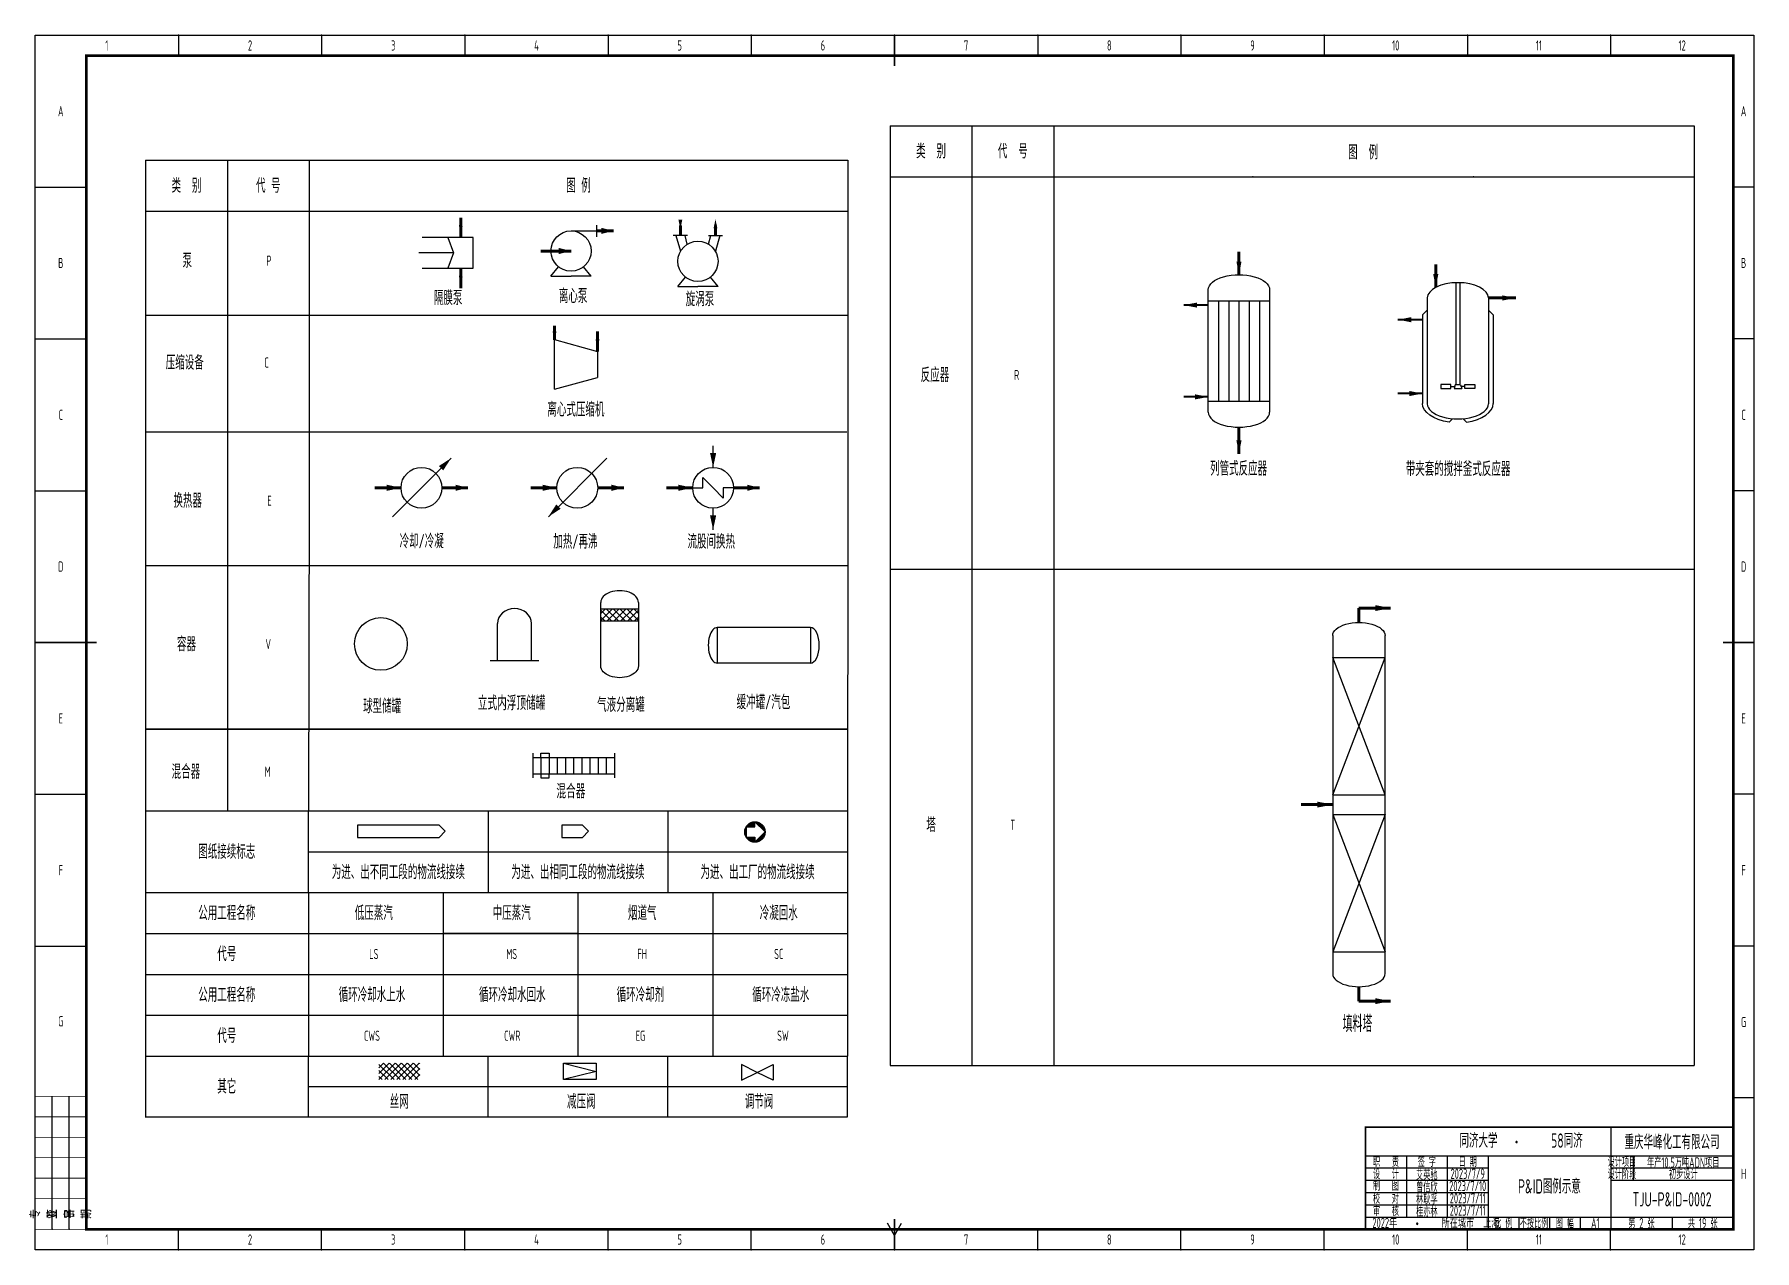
# Model space of a CAD drawing. Header units: millimetres. Extents: x 453 to 7190, y 523 to 4294.
# Drawn here: x 2184 to 3026, y 3699 to 4294 of the extents above; entities that cross this region are included whole.
import ezdxf

# ---------------------------------------------------------------- set-up
doc = ezdxf.new("R2010")
doc.units = ezdxf.units.MM
for name, color, linetype, lineweight in [('01-主物流线-粗实线', 134, 'Continuous', 80), ('01-文本', 7, 'Continuous', 25), ('01-文本 @ 1', 7, 'Continuous', 25), ('02-次要物流线-中粗线', 30, 'Continuous', 40), ('03-设备外轮廓线-细实线', 7, 'Continuous', 25), ('04-设备内部件-细实线', 170, 'Continuous', 25), ('05-图框与标题栏', 7, 'Continuous', 25), ('05-设备外轮廓线', 7, 'Continuous', 25), ('06-箭头', 7, 'Continuous', 25), ('09-文本', 7, 'Continuous', 25), ('09-文本 @ 1', 7, 'Continuous', 25), ('11-阀门与管件', 102, 'Continuous', 25), ('5-设备外轮廓', 7, 'Continuous', 25)]:
    doc.layers.add(name, color=color, linetype=linetype, lineweight=lineweight)
doc.layers.add('TITLE', color=7, linetype='Continuous')
doc.styles.add('5-gbcbig', font='gbenor.shx', dxfattribs={"width": 0.7, "height": 5, "bigfont": 'gbcbig.shx'})
doc.styles.add('7-gbcbig', font='gbenor.shx', dxfattribs={"width": 0.7, "height": 7, "bigfont": 'gbcbig.shx'})
doc.styles.add('EQ55', font='gbenor.shx', dxfattribs={"width": 0.75, "height": 5, "bigfont": 'gbcbig.shx'})
doc.styles.get("Standard").update_dxf_attribs({"font": 'arial.ttf'})
doc.styles.add('工程字', font='gbenor.shx', dxfattribs={"bigfont": 'gbcbig.shx'})

# ---------------------------------------------------------------- blocks, each defined once
blk = doc.blocks.new('Grail-箭头上')
at = {"layer": '06-箭头'}
blk.add_lwpolyline([(0, 0, 0, 3, 0), (0, -6, 3, 3, 0)], format="xyseb", dxfattribs=at)
blk = doc.blocks.new('Grail-箭头右')
at = {"layer": '06-箭头'}
blk.add_lwpolyline([(0, 0, 0, 3, 0), (-6, 0, 3, 3, 0)], format="xyseb", dxfattribs=at)
blk = doc.blocks.new('Grail-箭头左')
at = {"layer": '06-箭头'}
blk.add_lwpolyline([(0, 0, 0, 3, 0), (6, 0, 3, 3, 0)], format="xyseb", dxfattribs=at)

msp = doc.modelspace()

# ---------------------------------------------------------------- hatches: boundary and pattern name
h = msp.add_hatch()
h.set_pattern_fill('ANSI31', color=256, scale=0.1)
h.set_pattern_definition([(45, (365.34965, -465.03382), (-0.224506403, 0.224506403), [])])
h.paths.add_polyline_path([(2536.87, 3905.98), (2536.87, 3908.48, 0.267949), (2532.53, 3905.98)], flags=16)
h.paths.add_polyline_path([(2532.53, 3900.98, 0.767327), (2541.87, 3903.48, 0.767327), (2532.53, 3905.98)], flags=17)
h.paths.add_polyline_path([(2536.87, 3900.98), (2532.53, 3900.98, 0.267949), (2536.87, 3898.48)], flags=16)
h.paths.add_polyline_path([(2541.87, 3903.48), (2536.87, 3898.48, 0.414214)], flags=16)
h.paths.add_polyline_path([(2541.87, 3903.48), (2536.87, 3908.48, 0.414214), (2531.87, 3903.48, 1)])
at = {"layer": '04-设备内部件-细实线'}
h = msp.add_hatch(dxfattribs=at)
h.set_pattern_fill('ANSI37', color=256, scale=0.747118)
h.set_pattern_definition([(45, (1491.1, 1426.3475), (-1.6773283, 1.6773283), []), (135, (1491.1, 1426.3475), (-1.6773283, -1.6773283), [])])
h.paths.add_polyline_path([(2479.84, 4006.69), (2479.84, 4012.62), (2461.45, 4012.62), (2461.45, 4006.69)])
h = msp.add_hatch(dxfattribs=at)
h.set_pattern_fill('ANSI37', color=256, scale=0.65, style=0)
h.set_pattern_definition([(45, (1619.617, 1718.2718), (-1.4592916, 1.4592916), []), (135, (1619.617, 1718.2718), (-1.4592916, -1.4592916), [])])
h.paths.add_polyline_path([(2372.84, 3790.39), (2352.84, 3790.39), (2352.84, 3782.39), (2372.84, 3782.39)])

# ---------------------------------------------------------------- linework, layer by layer
for p, q in [((2603.06, 4248.91), (2996.56, 4248.91)), ((2603.06, 4248.91), (2603.06, 3789.25)), ((2643.06, 4248.91), (2643.06, 3789.25)), ((2683.06, 4248.91), (2683.06, 3789.25)), ((2996.56, 4248.91), (2996.56, 3789.25)), ((2238.7, 4232.09), (2238.7, 4068.01)), ((2238.7, 4232.09), (2582.41, 4232.09)), ((2278.7, 4232.09), (2278.7, 4068.01)), ((2318.7, 4232.09), (2318.7, 4068.01)), ((2582.41, 4232.09), (2582.41, 4068.01)), ((2603.06, 4223.91), (2996.56, 4223.91)), ((2238.7, 4207.09), (2582.41, 4207.09)), ((2503.84, 4195.25), (2496.91, 4195.25)), ((2498.2, 4195.23), (2500.44, 4187.49)), ((2503.72, 4190.9), (2502.7, 4195.23)), ((2514.09, 4195.25), (2521.03, 4195.25)), ((2514.22, 4190.9), (2515.23, 4195.23)), ((2519.74, 4195.23), (2517.5, 4187.49)), ((2758.74, 4108.73), (2758.74, 4168.73)), ((2788.74, 4168.73), (2788.74, 4108.73)), ((2238.69, 4156.22), (2582.4, 4156.22)), ((2238.7, 4099.18), (2581.87, 4099.18)), ((2582.41, 4086.99), (2582.12, 3873.83)), ((2238.7, 4068.01), (2238.7, 3764.17)), ((2278.7, 4068.01), (2278.7, 3913.83)), ((2318.7, 4068.01), (2318.41, 3913.83)), ((2582.41, 4068.01), (2582.41, 3995.05)), ((2238.99, 4033.77), (2582.7, 4033.77)), ((2603.06, 4031.94), (2996.56, 4031.94)), ((2819.63, 3999.54), (2819.63, 3834.19)), ((2845.23, 3834.19), (2845.23, 3999.54)), ((2238.7, 3953.84), (2582.41, 3953.84)), ((2582.41, 3953.84), (2238.7, 3953.84)), ((2238.7, 3913.83), (2582.41, 3913.83)), ((2318.41, 3873.83), (2318.41, 3913.83)), ((2382.32, 3906.83), (2342.32, 3906.83)), ((2342.32, 3906.83), (2342.32, 3900.83)), ((2385.32, 3903.83), (2382.32, 3906.83)), ((2406.31, 3913.83), (2406.31, 3873.83)), ((2452.43, 3906.83), (2442.43, 3906.83)), ((2442.43, 3906.83), (2442.43, 3900.83)), ((2455.43, 3903.83), (2452.43, 3906.83)), ((2494.21, 3913.83), (2494.21, 3873.83)), ((2532.53, 3905.98), (2532.53, 3900.98)), ((2532.53, 3905.98), (2536.87, 3905.98)), ((2536.87, 3905.98), (2536.87, 3908.48)), ((2536.87, 3908.48), (2541.87, 3903.48)), ((2342.32, 3900.83), (2382.32, 3900.83)), ((2382.32, 3900.83), (2385.32, 3903.83)), ((2442.43, 3900.83), (2452.43, 3900.83)), ((2452.43, 3900.83), (2455.43, 3903.83)), ((2532.53, 3900.98), (2536.87, 3900.98)), ((2541.87, 3903.48), (2536.87, 3898.48)), ((2536.87, 3900.98), (2536.87, 3898.48)), ((2318.41, 3893.83), (2582.12, 3893.83)), ((2238.41, 3873.83), (2318.41, 3873.83)), ((2318.41, 3873.83), (2406.31, 3873.83)), ((2318.41, 3873.83), (2318.41, 3793.83)), ((2384.33, 3873.83), (2384.33, 3793.83)), ((2406.31, 3873.83), (2582.12, 3873.83)), ((2450.26, 3873.83), (2450.26, 3793.83)), ((2516.19, 3873.83), (2516.19, 3793.83)), ((2582.12, 3873.83), (2582.12, 3853.83)), ((2238.41, 3853.83), (2582.12, 3853.83)), ((2318.41, 3853.83), (2450.26, 3853.83)), ((2450.26, 3853.83), (2384.33, 3853.83)), ((2582.12, 3853.83), (2582.12, 3793.83)), ((2238.41, 3833.83), (2582.12, 3833.83)), ((2238.41, 3813.83), (2582.12, 3813.83)), ((2238.41, 3793.83), (2582.12, 3793.83)), ((2318.41, 3764.17), (2318.41, 3793.83)), ((2406.31, 3764.17), (2406.31, 3793.83)), ((2494.21, 3764.17), (2494.21, 3793.83)), ((2582.12, 3764.17), (2582.12, 3793.83)), ((2603.06, 3789.25), (2996.56, 3789.25)), ((2318.41, 3779), (2582.12, 3779)), ((2238.41, 3764.17), (2582.12, 3764.17))]:
    msp.add_line(p, q)
for points in [[(2773.74, 4175.98, 0, 2.5, 0), (2773.74, 4182.48, 2.5, 2.5, 0)], [(2870.04, 4169.82, 0, 2.5, 0), (2870.04, 4176.32, 2.5, 2.5, 0)], [(2746.74, 4161.17, 0, 2.5, 0), (2753.24, 4161.17, 2.5, 2.5, 0)], [(2909.15, 4164.66, 0, 2.5, 0), (2902.65, 4164.66, 2.5, 2.5, 0)], [(2851.56, 4154.03, 0, 2.5, 0), (2858.06, 4154.03, 2.5, 2.5, 0)], [(2758.74, 4116.29, 0, 2.5, 0), (2752.24, 4116.29, 2.5, 2.5, 0)], [(2863.56, 4117.92, 0, 2.5, 0), (2857.06, 4117.92, 2.5, 2.5, 0)], [(2773.74, 4088.47, 0, 2.5, 0), (2773.74, 4094.97, 2.5, 2.5, 0)], [(2847.94, 4012.99, 0, 2.91, 0), (2840.39, 4012.99, 2.91, 2.91, 0)], [(2819.63, 3916.87, 0, 2.91, 0), (2812.08, 3916.87, 2.91, 2.91, 0)], [(2847.94, 3820.75, 0, 2.91, 0), (2840.39, 3820.75, 2.91, 2.91, 0)]]:
    msp.add_lwpolyline(points, format="xyseb")
msp.add_circle((2536.87, 3903.48), 5)
at = {"extrusion": (0, 0, -1)}
for centre, major_axis, ratio in [((2773.74, 4168.73), (-15, 0), 0.483333), ((2832.43, 3999.54), (-12.8, 0), 0.5)]:
    msp.add_ellipse(centre, major_axis=major_axis, ratio=ratio, start_param=0, end_param=3.141593, dxfattribs=at)
for centre, major_axis, ratio in [((2773.74, 4108.73), (-15, 0), 0.483333), ((2832.43, 3834.19), (-12.8, 0), 0.5)]:
    msp.add_ellipse(centre, major_axis=major_axis, ratio=ratio, start_param=0, end_param=3.141593)
at = {"layer": '01-主物流线-粗实线'}
for p, q in [((2392.9, 4194.16), (2392.9, 4203.93)), ((2459.36, 4197.46), (2467.63, 4197.46)), ((2500.38, 4195.25), (2500.38, 4200.13)), ((2517.56, 4195.25), (2517.56, 4200.13)), ((2446.88, 4187.62), (2432.08, 4187.62)), ((2773.74, 4187.19), (2773.74, 4175.98)), ((2392.9, 4169.39), (2392.9, 4179.16)), ((2870.04, 4181.03), (2870.04, 4169.82)), ((2895.8, 4164.66), (2909.15, 4164.66)), ((2438.8, 4144.18), (2438.8, 4150.99)), ((2459.84, 4138.54), (2459.84, 4148.31)), ((2773.74, 4101.48), (2773.74, 4088.47)), ((2350.94, 4071.82), (2363.68, 4071.82)), ((2383.68, 4071.82), (2396.43, 4071.82)), ((2427.17, 4071.82), (2439.91, 4071.82)), ((2459.91, 4071.82), (2472.66, 4071.82)), ((2493.66, 4071.82), (2506.4, 4071.82)), ((2526.4, 4071.82), (2539.15, 4071.82)), ((2832.43, 4012.99), (2847.94, 4012.99)), ((2832.43, 4012.99), (2832.43, 4005.94)), ((2804.11, 3916.87), (2819.63, 3916.87)), ((2832.43, 3820.75), (2832.43, 3827.79)), ((2832.43, 3820.75), (2847.94, 3820.75))]:
    msp.add_line(p, q, dxfattribs=at)
at = {"layer": '01-文本'}
msp.add_circle((2353.83, 3995.44), 12.89, dxfattribs=at)
at = {"layer": '02-次要物流线-中粗线'}
for p, q in [((2758.74, 4161.17), (2746.74, 4161.17)), ((2863.56, 4154.03), (2851.56, 4154.03)), ((2863.56, 4117.92), (2851.56, 4117.92)), ((2758.74, 4116.29), (2746.74, 4116.29))]:
    msp.add_line(p, q, dxfattribs=at)
at = {"layer": '03-设备外轮廓线-细实线'}
for p, q in [((2399.01, 4194.16), (2374.01, 4194.16)), ((2386.51, 4194.16), (2389.39, 4186.66)), ((2399.01, 4179.16), (2399.01, 4194.16)), ((2446.88, 4197.46), (2459.36, 4197.46)), ((2459.36, 4200.34), (2459.36, 4194.58)), ((2389.39, 4186.66), (2372.39, 4186.66)), ((2389.39, 4186.66), (2386.51, 4179.16)), ((2374.01, 4179.16), (2399.01, 4179.16)), ((2437.04, 4175.31), (2440.73, 4179.93)), ((2456.72, 4175.31), (2453.03, 4179.93)), ((2437.04, 4175.31), (2446.88, 4175.31)), ((2456.72, 4175.31), (2446.88, 4175.31)), ((2499.13, 4170.28), (2502.82, 4174.89)), ((2499.13, 4170.28), (2508.97, 4170.28)), ((2518.81, 4170.28), (2508.97, 4170.28)), ((2518.81, 4170.28), (2515.12, 4174.89)), ((2865.91, 4158.75), (2863.56, 4156.4)), ((2865.91, 4164.66), (2865.91, 4112.95)), ((2895.8, 4164.66), (2895.8, 4112.95)), ((2895.8, 4158.75), (2898.15, 4156.4)), ((2863.56, 4156.4), (2863.56, 4113.06)), ((2898.15, 4156.4), (2898.15, 4113.06)), ((2438.8, 4120.05), (2438.8, 4144.28)), ((2438.8, 4144.28), (2459.84, 4138.54)), ((2459.84, 4138.54), (2459.84, 4125.79)), ((2438.8, 4120.05), (2459.84, 4125.79)), ((2876.57, 4103.9), (2878.25, 4105.59)), ((2885.14, 4103.9), (2883.46, 4105.59)), ((2516.4, 4081.82), (2516.4, 4092.32)), ((2359.54, 4057.67), (2388.18, 4086.31)), ((2435.77, 4057.67), (2464.41, 4086.31)), ((2511.4, 4071.82), (2511.4, 4076.82)), ((2516.4, 4071.82), (2511.4, 4076.82)), ((2506.4, 4071.82), (2511.4, 4071.82)), ((2516.4, 4071.82), (2521.4, 4066.82)), ((2526.4, 4071.82), (2521.4, 4071.82)), ((2521.4, 4071.82), (2521.4, 4066.82)), ((2516.4, 4051.32), (2516.4, 4061.82)), ((2461.45, 3984.69), (2461.45, 4015.73)), ((2479.84, 4015.73), (2479.84, 3984.69)), ((2564.01, 4003.48), (2518.4, 4003.48)), ((2564.01, 3986.1), (2518.4, 3986.1))]:
    msp.add_line(p, q, dxfattribs=at)
for centre, radius in [((2446.88, 4187.62), 9.84), ((2508.97, 4182.58), 9.84), ((2373.68, 4071.82), 10), ((2449.91, 4071.82), 10), ((2516.4, 4071.82), 10)]:
    msp.add_circle(centre, radius, dxfattribs=at)
for centre, major_axis, ratio, start_param, end_param in [((2880.85, 4164.66), (-14.95, 0), 0.5, 3.141593, 6.283185), ((2880.85, 4112.95), (-14.95, 0), 0.5, 0, 3.141593), ((2880.85, 4112.95), (17.3, 0.11), 0.540912, 4.959467, 6.283185), ((2470.64, 4015.73), (9.2, 0), 0.625, 0, 3.141593), ((2518.4, 3994.79), (0, 8.69), 0.5, 0, 3.141593), ((2564.01, 3994.79), (0, 8.69), 0.5, 3.141593, 6.283185)]:
    msp.add_ellipse(centre, major_axis=major_axis, ratio=ratio, start_param=start_param, end_param=end_param, dxfattribs=at)
at = {"layer": '03-设备外轮廓线-细实线', "extrusion": (0, 0, -1)}
for centre, major_axis, ratio, start_param, end_param in [((2880.85, 4112.95), (-17.3, 0.11), 0.540912, 4.959467, 6.283185), ((2470.64, 3984.69), (9.2, 0), 0.625, 0, 3.141593)]:
    msp.add_ellipse(centre, major_axis=major_axis, ratio=ratio, start_param=start_param, end_param=end_param, dxfattribs=at)
at = {"layer": '04-设备内部件-细实线'}
for p, q in [((2879.89, 4172.12), (2879.89, 4122.17)), ((2881.82, 4172.12), (2881.82, 4122.17)), ((2758.74, 4163.2), (2788.74, 4163.2)), ((2763.74, 4163.2), (2763.74, 4114.26)), ((2768.74, 4163.2), (2768.74, 4114.26)), ((2773.74, 4163.2), (2773.74, 4114.26)), ((2778.74, 4163.2), (2778.74, 4114.26)), ((2783.74, 4163.2), (2783.74, 4114.26)), ((2877.45, 4122.28), (2872.6, 4122.28)), ((2872.6, 4122.28), (2872.6, 4120.43)), ((2872.6, 4120.43), (2877.45, 4120.43)), ((2877.45, 4120.43), (2877.45, 4122.28)), ((2877.45, 4121.35), (2879.31, 4121.35)), ((2879.6, 4122.17), (2878.97, 4120.43)), ((2878.97, 4120.43), (2882.74, 4120.43)), ((2882.11, 4122.17), (2879.6, 4122.17)), ((2882.11, 4122.17), (2882.74, 4120.43)), ((2884.26, 4121.35), (2882.4, 4121.35)), ((2884.26, 4122.28), (2889.11, 4122.28)), ((2884.26, 4120.43), (2884.26, 4122.28)), ((2889.11, 4120.43), (2884.26, 4120.43)), ((2889.11, 4122.28), (2889.11, 4120.43)), ((2758.74, 4114.26), (2788.74, 4114.26)), ((2461.45, 4012.62), (2479.84, 4012.62)), ((2461.45, 4006.69), (2479.84, 4006.69)), ((2518.4, 4003.48), (2518.4, 3986.1)), ((2564.01, 4003.48), (2564.01, 3986.1)), ((2819.63, 3988.89), (2845.23, 3988.89)), ((2819.63, 3921.66), (2845.23, 3988.89)), ((2845.23, 3921.66), (2819.63, 3988.89)), ((2432.12, 3939.99), (2432.12, 3931.99)), ((2436.12, 3939.99), (2436.12, 3931.99)), ((2440.12, 3939.99), (2440.12, 3931.99)), ((2444.12, 3939.99), (2444.12, 3931.99)), ((2448.12, 3939.99), (2448.12, 3931.99)), ((2452.12, 3939.99), (2452.12, 3931.99)), ((2456.12, 3939.99), (2456.12, 3931.99)), ((2460.12, 3939.99), (2460.12, 3931.99)), ((2464.12, 3939.99), (2464.12, 3931.99)), ((2819.63, 3921.66), (2845.23, 3921.66)), ((2819.63, 3912.07), (2845.23, 3912.07)), ((2819.63, 3912.07), (2845.23, 3844.84)), ((2845.23, 3912.07), (2819.63, 3844.84)), ((2819.63, 3844.84), (2845.23, 3844.84))]:
    msp.add_line(p, q, dxfattribs=at)
for p in [(2780.45, 4223.91), (2888.51, 4223.91)]:
    msp.add_point(p, dxfattribs=at)
at = {"layer": '05-图框与标题栏'}
for p, q in [((2254.75, 4293.16), (2254.75, 4283.16)), ((2324.83, 4293.16), (2324.83, 4283.16)), ((2394.92, 4293.16), (2394.92, 4283.16)), ((2465, 4293.16), (2465, 4283.16)), ((2535.08, 4293.16), (2535.08, 4283.16)), ((2675.25, 4293.16), (2675.25, 4283.16)), ((2745.33, 4293.16), (2745.33, 4283.16)), ((2815.42, 4293.16), (2815.42, 4283.16)), ((2885.5, 4293.16), (2885.5, 4283.16)), ((2955.58, 4293.16), (2955.58, 4283.16)), ((2184.67, 4218.91), (2209.67, 4218.91)), ((3025.67, 4218.91), (3015.67, 4218.91)), ((2184.67, 4144.66), (2209.67, 4144.66)), ((3025.67, 4144.66), (3015.67, 4144.66)), ((2184.67, 4070.41), (2209.67, 4070.41)), ((3025.67, 4070.41), (3015.67, 4070.41)), ((2184.67, 3921.91), (2209.67, 3921.91)), ((3025.67, 3921.91), (3015.67, 3921.91)), ((2184.67, 3847.66), (2209.67, 3847.66)), ((3025.67, 3847.66), (3015.67, 3847.66)), ((2193, 3709.16), (2193, 3774.16)), ((2201.33, 3709.16), (2201.33, 3774.16)), ((3025.67, 3773.41), (3015.67, 3773.41)), ((2955.67, 3759.16), (2955.67, 3709.16)), ((2835.67, 3745.16), (3015.67, 3745.16)), ((2835.67, 3739.16), (2895.67, 3739.16)), ((2855.67, 3745.16), (2855.67, 3715.16)), ((2875.67, 3745.16), (2875.67, 3715.16)), ((2895.67, 3745.16), (2895.67, 3709.16)), ((2955.67, 3739.16), (3015.67, 3739.16)), ((2966.67, 3745.16), (2966.67, 3733.16)), ((2835.67, 3733.16), (2895.67, 3733.16)), ((2955.67, 3733.16), (3015.67, 3733.16)), ((2835.67, 3727.16), (2895.67, 3727.16)), ((2835.67, 3721.16), (2895.67, 3721.16)), ((2835.67, 3715.16), (3015.67, 3715.16)), ((2910.67, 3715.16), (2910.67, 3709.16)), ((2925.67, 3715.16), (2925.67, 3709.16)), ((2940.67, 3715.16), (2940.67, 3709.16)), ((2985.67, 3715.16), (2985.67, 3709.16)), ((2254.75, 3699.16), (2254.75, 3709.16)), ((2324.83, 3699.16), (2324.83, 3709.16)), ((2394.92, 3699.16), (2394.92, 3709.16)), ((2465, 3699.16), (2465, 3709.16)), ((2535.08, 3699.16), (2535.08, 3709.16)), ((2605.17, 3706.16), (2601.7, 3712.16)), ((2605.17, 3706.16), (2608.63, 3712.16)), ((2675.25, 3699.16), (2675.25, 3709.16)), ((2745.33, 3699.16), (2745.33, 3709.16)), ((2815.42, 3699.16), (2815.42, 3709.16)), ((2885.5, 3699.16), (2885.5, 3709.16)), ((2955.58, 3699.16), (2955.58, 3709.16))]:
    msp.add_line(p, q, dxfattribs=at)
for points, const_width in [([(2605.17, 4293.16), (2605.17, 4278.16)], 0.8), ([(2184.67, 3996.16), (2214.67, 3996.16)], 0.8), ([(3025.67, 3996.16), (3010.67, 3996.16)], 0.8), ([(2209.67, 3774.16), (2184.67, 3774.16)], 0.4), ([(2209.67, 3764.16), (2184.67, 3764.16)], 0.4), ([(3015.67, 3759.16), (2835.67, 3759.16), (2835.67, 3709.16)], 0.8), ([(2209.67, 3754.16), (2184.67, 3754.16)], 0.4), ([(2209.67, 3744.16), (2184.67, 3744.16)], 0.4), ([(2209.67, 3734.16), (2184.67, 3734.16)], 0.4), ([(2209.67, 3724.16), (2184.67, 3724.16)], 0.4), ([(2605.17, 3699.16), (2605.17, 3714.16)], 0.8), ([(2209.67, 3709.16), (2184.67, 3709.16)], 0.4)]:
    msp.add_lwpolyline(points, dxfattribs=dict(at, const_width=const_width))
at = {"layer": '05-图框与标题栏', "const_width": 1.4}
msp.add_lwpolyline([(2209.67, 4283.16), (2209.67, 3709.16), (3015.67, 3709.16), (3015.67, 4283.16)], close=True, dxfattribs=at)
at = {"layer": '05-图框与标题栏'}
for p in [(2254.75, 4293.16), (2254.75, 4293.16), (2254.75, 4293.16), (2324.83, 4293.16), (2324.83, 4293.16), (2324.83, 4293.16), (2394.92, 4293.16), (2394.92, 4293.16), (2394.92, 4293.16), (2465, 4293.16), (2465, 4293.16), (2465, 4293.16), (2535.08, 4293.16), (2535.08, 4293.16), (2535.08, 4293.16), (2605.17, 4293.16), (2605.17, 4293.16), (2605.17, 4293.16), (2675.25, 4293.16), (2675.25, 4293.16), (2675.25, 4293.16), (2745.33, 4293.16), (2745.33, 4293.16), (2745.33, 4293.16), (2815.42, 4293.16), (2815.42, 4293.16), (2815.42, 4293.16), (2885.5, 4293.16), (2885.5, 4293.16), (2885.5, 4293.16), (2955.58, 4293.16), (2955.58, 4293.16), (2955.58, 4293.16), (3025.67, 4218.91), (3025.67, 4144.66), (3025.67, 4070.41), (3025.67, 3996.16), (3025.67, 3921.91), (3025.67, 3847.66), (3025.67, 3773.41), (2193, 3709.16), (2201.33, 3709.16), (2254.75, 3699.16), (2324.83, 3699.16), (2394.92, 3699.16), (2465, 3699.16), (2535.08, 3699.16), (2605.17, 3699.16), (2675.25, 3699.16), (2745.33, 3699.16), (2815.42, 3699.16), (2885.5, 3699.16), (2955.58, 3699.16)]:
    msp.add_point(p, dxfattribs=at)
at = {"layer": '05-设备外轮廓线'}
for p, q in [((2410.91, 3987.31), (2410.91, 4005.51)), ((2427.54, 3987.31), (2427.54, 4005.51)), ((2407.26, 3987.31), (2431.18, 3987.31))]:
    msp.add_line(p, q, dxfattribs=at)
msp.add_ellipse((2419.22, 4005.51), major_axis=(-8.32, 0), ratio=0.865798, start_param=3.141593, end_param=6.283185, dxfattribs=at)
at = {"layer": '06-箭头'}
for points in [[(2392.9, 4203.93, 0, 1.91, 0), (2392.9, 4199.47, 1.91, 1.91, 0)], [(2500.38, 4198.47, 0, 1.91, 0), (2500.38, 4202.93, 1.91, 1.91, 0)], [(2517.56, 4203.12, 0, 1.91, 0), (2517.56, 4198.65, 1.91, 1.91, 0)], [(2392.9, 4179.16, 0, 1.91, 0), (2392.9, 4174.7, 1.91, 1.91, 0)], [(2438.8, 4143.85, 0, 1.91, 0), (2438.8, 4148.31, 1.91, 1.91, 0)], [(2459.84, 4148.31, 0, 1.91, 0), (2459.84, 4143.85, 1.91, 1.91, 0)], [(2388.18, 4086.31, 0, 3, 0), (2383.23, 4081.36, 3, 3, 0)], [(2516.4, 4081.82, 0, 3, 0), (2516.4, 4088.82, 3, 3, 0)], [(2363.68, 4071.82, 0, 3, 0), (2356.68, 4071.82, 3, 3, 0)], [(2439.91, 4071.82, 0, 3, 0), (2432.91, 4071.82, 3, 3, 0)], [(2506.4, 4071.82, 0, 3, 0), (2499.4, 4071.82, 3, 3, 0)], [(2435.77, 4057.67, 0, 3, 0), (2440.72, 4062.62, 3, 3, 0)], [(2516.4, 4051.32, 0, 3, 0), (2516.4, 4058.32, 3, 3, 0)]]:
    msp.add_lwpolyline(points, format="xyseb", dxfattribs=at)
at = {"layer": '11-阀门与管件'}
for p, q in [((2443.2, 3782.42), (2443.2, 3790.42)), ((2443.2, 3790.42), (2459.2, 3790.42)), ((2443.2, 3790.42), (2459.2, 3786.42)), ((2459.2, 3790.42), (2459.2, 3782.42)), ((2538.03, 3785.93), (2530.26, 3789.82)), ((2530.26, 3789.82), (2530.26, 3782.05)), ((2538.03, 3785.93), (2545.8, 3789.82)), ((2545.8, 3789.82), (2545.8, 3782.05)), ((2459.2, 3786.42), (2443.2, 3782.42)), ((2459.2, 3782.42), (2443.2, 3782.42)), ((2530.26, 3782.05), (2538.03, 3785.93)), ((2545.8, 3782.05), (2538.03, 3785.93))]:
    msp.add_line(p, q, dxfattribs=at)
at = {"layer": '5-设备外轮廓'}
for p, q in [((2428.12, 3941.99), (2428.12, 3929.99)), ((2428.12, 3939.99), (2468.12, 3939.99)), ((2432.12, 3939.99), (2432.12, 3941.99)), ((2432.12, 3941.99), (2436.12, 3941.99)), ((2436.12, 3941.99), (2436.12, 3939.99)), ((2468.12, 3941.99), (2468.12, 3929.99)), ((2428.12, 3931.99), (2468.12, 3931.99)), ((2432.12, 3931.99), (2432.12, 3929.99)), ((2436.12, 3929.99), (2436.12, 3931.99)), ((2432.12, 3929.99), (2436.12, 3929.99))]:
    msp.add_line(p, q, dxfattribs=at)
at = {"layer": 'TITLE'}
for p, q in [((2184.67, 4293.16), (3025.67, 4293.16)), ((2184.67, 3699.16), (2184.67, 4293.16)), ((3025.67, 4293.16), (3025.67, 3699.16)), ((3025.67, 3699.16), (2184.67, 3699.16))]:
    msp.add_line(p, q, dxfattribs=at)
msp.add_lwpolyline([(2184.67, 4293.16), (3025.67, 4293.16), (3025.67, 3699.16), (2184.67, 3699.16)], close=True, dxfattribs=at)

# ---------------------------------------------------------------- block references
at = {"layer": '01-主物流线-粗实线', "rotation": 270}
msp.add_blockref('Grail-箭头上', (2467.63, 4197.46), dxfattribs=at)
at = {"layer": '03-设备外轮廓线-细实线'}
msp.add_blockref('Grail-箭头右', (2446.88, 4187.62), dxfattribs=at)
at = {"layer": '06-箭头', "rotation": 180}
for p in [(2396.43, 4071.82), (2472.66, 4071.82), (2539.15, 4071.82)]:
    msp.add_blockref('Grail-箭头左', p, dxfattribs=at)

# ---------------------------------------------------------------- texts
at = {"attachment_point": 5}
for s, insert, char_height, width, style in [('类  别', (2623.06, 4236.41), 7, 40, '7-gbcbig'), ('代  号', (2663.06, 4236.41), 7, 40, '7-gbcbig'), ('图  例', (2834.48, 4235.88), 7, 324.1706, '7-gbcbig'), ('类  别', (2258.7, 4219.59), 7, 40, '7-gbcbig'), ('{\\W0.7;代 号}', (2298.7, 4219.59), 7, 40, '7-gbcbig'), ('{\\W0.7;图 例}', (2450.56, 4219.59), 7, 40, '7-gbcbig'), ('{\\W0.7;泵}', (2259.05, 4182.89), 7, 40, '7-gbcbig'), ('{\\W0.7;P}', (2299.05, 4182.89), 5, 40, '5-gbcbig'), ('隔膜泵', (2386.75, 4164.71), 7, 40, '7-gbcbig'), ('{\\W0.7;离心泵}', (2447.89, 4165.62), 7, 40, '7-gbcbig'), ('旋涡泵', (2509.98, 4164.12), 7, 40, '7-gbcbig'), ('{\\W0.7;压缩设备}', (2257.85, 4133.07), 7, 40, '7-gbcbig'), ('{\\W0.7;C}', (2297.85, 4133.07), 5, 40, '5-gbcbig'), ('{\\W0.7;反应器}', (2624.96, 4126.96), 7, 40, '7-gbcbig'), ('R', (2664.96, 4126.96), 5, 40, '5-gbcbig'), ('{\\W0.7;离心式压缩机}', (2449.23, 4110.12), 7, 40, '7-gbcbig'), ('{\\W0.7;列管式反应器}', (2773.54, 4081.22), 7, 40, '7-gbcbig'), ('带夹套的搅拌釜式反应器', (2880.96, 4081.02), 7, 52.5186, '7-gbcbig'), ('{\\W0.7;换热器}', (2259.29, 4065.52), 7, 40, '7-gbcbig'), ('{\\W0.7;E}', (2299.29, 4065.52), 5, 40, '5-gbcbig'), ('冷却/冷凝', (2373.78, 4045.71), 7, 40, '7-gbcbig'), ('加热/再沸', (2449.01, 4045.53), 7, 40, '7-gbcbig'), ('流股间换热', (2515.5, 4045.53), 7, 40, '7-gbcbig'), ('{\\W0.7;容器}', (2258.7, 3995.38), 7, 40, '7-gbcbig'), ('{\\W0.7;V}', (2298.7, 3995.38), 5, 40, '5-gbcbig'), ('球型储罐', (2354.43, 3965), 7, 40, '7-gbcbig'), ('混合器', (2258.41, 3932.96), 7, 40, '7-gbcbig'), ('M', (2298.41, 3932.96), 5, 40, '5-gbcbig'), ('{\\W0.7;塔}', (2623.06, 3906.94), 7, 40, '7-gbcbig'), ('T', (2663.06, 3906.94), 5, 40, '5-gbcbig'), ('{\\W0.7;图纸接续标志}', (2278.41, 3893.83), 7, 40, '7-gbcbig'), ('为进、出不同工段的物流线接续', (2362.36, 3883.83), 7, 87.9034, '7-gbcbig'), ('为进、出相同工段的物流线接续', (2450.26, 3883.83), 7, 87.9034, '7-gbcbig'), ('为进、出工厂的物流线接续', (2538.16, 3883.83), 7, 87.9034, '7-gbcbig'), ('{\\W0.7;公用工程名称}', (2278.41, 3863.83), 7, 40, '7-gbcbig'), ('{\\W0.7;低压蒸汽}', (2350.36, 3863.83), 7, 65.9276, '7-gbcbig'), ('{\\W0.7;中压蒸汽}', (2417.82, 3863.83), 7, 65.9276, '7-gbcbig'), ('烟道气', (2481.73, 3863.83), 7, 65.9276, '7-gbcbig'), ('冷凝回水', (2548.51, 3863.83), 7, 65.9276, '7-gbcbig'), ('{\\W0.7;代号}', (2278.41, 3843.83), 7, 40, '7-gbcbig'), ('{\\W0.7;公用工程名称}', (2278.41, 3823.83), 7, 40, '7-gbcbig'), ('{\\W0.7;循环冷却水上水}', (2349.46, 3823.83), 7, 65.9276, '7-gbcbig'), ('{\\W0.7;循环冷却水回水}', (2418.12, 3823.83), 7, 65.9276, '7-gbcbig'), ('循环冷却剂', (2480.83, 3823.83), 7, 65.9276, '7-gbcbig'), ('循环冷冻盐水', (2549.53, 3823.83), 7, 65.9276, '7-gbcbig'), ('{\\W0.7;填料塔}', (2831.75, 3809.66), 8.1348, 46.4847, '7-gbcbig'), ('{\\W0.7;代号}', (2278.41, 3803.83), 7, 40, '7-gbcbig'), ('{\\W0.7;其它}', (2278.41, 3779), 7, 40, '7-gbcbig'), ('{\\W0.7;丝网}', (2362.81, 3771.59), 7, 43.9291, '7-gbcbig'), ('{\\W0.7;减压阀}', (2451.87, 3771.59), 7, 43.9517, '7-gbcbig'), ('\\pt7;调节阀', (2538.88, 3771.59), 7, 43.9517, '7-gbcbig')]:
    msp.add_mtext(s, dxfattribs=dict(at, insert=insert, char_height=char_height, width=width, style=style))
at = {"color": 1, "char_height": 5, "width": 65.9276, "attachment_point": 5, "style": '5-gbcbig'}
for s, insert in [('{\\W0.7;LS}', (2350.36, 3843.83)), ('{\\W0.7;MS}', (2417.82, 3843.83)), ('FH', (2481.73, 3843.83)), ('SC', (2548.51, 3843.83))]:
    msp.add_mtext(s, dxfattribs=dict(at, insert=insert))
at = {"color": 5, "char_height": 5, "width": 65.9276, "attachment_point": 5, "style": '5-gbcbig'}
for s, insert in [('{\\W0.7;CWS}', (2349.46, 3803.83)), ('{\\W0.7;CWR}', (2418.12, 3803.83)), ('EG', (2480.83, 3803.83)), ('SW', (2550.58, 3803.88))]:
    msp.add_mtext(s, dxfattribs=dict(at, insert=insert))
at = {"layer": '01-文本 @ 1', "char_height": 7, "attachment_point": 5, "style": 'EQ55'}
for s, insert in [('立式内浮顶储罐', (2417.79, 3966.53)), ('混合器', (2446.79, 3923.35))]:
    msp.add_mtext_dynamic_manual_height_columns(s, width=43.5583, gutter_width=25, heights=[0], dxfattribs=dict(at, insert=insert))
at = {"layer": '05-图框与标题栏', "attachment_point": 5}
for s, width, gutter_width, heights, insert, char_height, style in [('1', 70.0833, 25, [0], (2219.71, 4288.16), 5, '5-gbcbig'), ('2', 70.0833, 12.5, [0], (2289.79, 4288.16), 5, '5-gbcbig'), ('3', 70.0833, 25, [0], (2359.87, 4288.16), 5, '5-gbcbig'), ('4', 70.0833, 25, [0], (2429.96, 4288.16), 5, '5-gbcbig'), ('5', 70.0833, 25, [0], (2500.04, 4288.16), 5, '5-gbcbig'), ('6', 70.0833, 25, [0], (2570.12, 4288.16), 5, '5-gbcbig'), ('7', 70.0833, 25, [0], (2640.21, 4288.16), 5, '5-gbcbig'), ('8', 70.0833, 25, [0], (2710.29, 4288.16), 5, '5-gbcbig'), ('9', 70.0833, 25, [0], (2780.37, 4288.16), 5, '5-gbcbig'), ('10', 70.0833, 25, [0], (2850.46, 4288.16), 5, '5-gbcbig'), ('11', 70.0833, 25, [0], (2920.54, 4288.16), 5, '5-gbcbig'), ('12', 70.0833, 25, [0], (2990.62, 4288.16), 5, '5-gbcbig'), ('A', 25, 25, [0], (2197.17, 4256.03), 5, '5-gbcbig'), ('A', 10, 25, [0], (3020.67, 4256.03), 5, '5-gbcbig'), ('B', 25, 25, [0], (2197.17, 4181.78), 5, '5-gbcbig'), ('B', 10, 25, [0], (3020.67, 4181.78), 5, '5-gbcbig'), ('C', 25, 25, [0], (2197.17, 4107.53), 5, '5-gbcbig'), ('C', 10, 25, [0], (3020.67, 4107.53), 5, '5-gbcbig'), ('D', 25, 25, [0], (2197.17, 4033.28), 5, '5-gbcbig'), ('D', 10, 25, [0], (3020.67, 4033.28), 5, '5-gbcbig'), ('E', 25, 25, [0], (2197.17, 3959.03), 5, '5-gbcbig'), ('E', 10, 25, [0], (3020.67, 3959.03), 5, '5-gbcbig'), ('F', 25, 25, [0], (2197.17, 3884.78), 5, '5-gbcbig'), ('F', 10, 25, [0], (3020.67, 3884.78), 5, '5-gbcbig'), ('G', 25, 25, [0], (2197.17, 3810.91), 5, '5-gbcbig'), ('G', 10, 25, [0], (3020.67, 3810.53), 5, '5-gbcbig'), ('重庆华峰化工有限公司', 60, 25, [0], (2985.67, 3751.82), 7, '7-gbcbig'), ('职   责', 20, 25, [0], (2845.67, 3742.16), 5, '5-gbcbig'), ('设   计', 20, 25, [0], (2845.67, 3736.16), 5, '5-gbcbig'), ('艾英驰', 20, 25, [0], (2865.67, 3735.82), 5, '5-gbcbig'), ('签 字', 20, 25, [0], (2865.67, 3742.16), 5, '5-gbcbig'), ('2023/7/9', 20, 25, [0], (2885.67, 3736.32), 5, '5-gbcbig'), ('日 期', 20, 25, [0], (2885.67, 3742.16), 5, '5-gbcbig'), ('设计项目', 15, 25, [0], (2961.11, 3742.16), 5, '5-gbcbig'), ('设计阶段', 15, 25, [0], (2961.11, 3736.16), 5, '5-gbcbig'), ('H', 10, 25, [0], (3020.67, 3736.28), 5, '5-gbcbig'), ('制   图', 20, 25, [0], (2845.67, 3730.52), 5, '5-gbcbig'), ('曾信欣', 20, 25, [0], (2865.67, 3729.82), 5, '5-gbcbig'), ('2023/7/10', 20, 25, [0], (2885.67, 3730.32), 5, '5-gbcbig'), ('校   对', 20, 25, [0], (2845.67, 3724.16), 5, '5-gbcbig'), ('审   核', 20, 25, [0], (2845.67, 3718.16), 5, '5-gbcbig'), ('桂亦林', 20, 25, [0], (2865.67, 3717.82), 5, '5-gbcbig'), ('林耿孚', 20, 25, [0], (2865.67, 3723.82), 5, '5-gbcbig'), ('2023/7/11', 20, 25, [0], (2885.67, 3724.32), 5, '5-gbcbig'), ('2023/7/11', 20, 25, [0], (2885.67, 3718.32), 5, '5-gbcbig'), ('TJU-P&ID-0002', 60, 25, [12.52], (2985.67, 3723.82), 7, '7-gbcbig'), ('比 例', 15, 25, [0], (2903.17, 3712.16), 5, '5-gbcbig'), ('不按比例', 15, 25, [0], (2918.17, 3712.16), 5, '5-gbcbig'), ('图 幅', 15, 25, [0], (2933.17, 3712.16), 5, '5-gbcbig'), ('A1', 14.9167, 25, [0], (2948.12, 3712.16), 5, '5-gbcbig'), ('第 2 张', 30, 25, [0], (2970.67, 3712.16), 5, '5-gbcbig'), ('共 19 张', 30, 25, [0], (3000.67, 3712.16), 5, '5-gbcbig'), ('1', 70.0833, 25, [0], (2219.71, 3704.16), 5, '5-gbcbig'), ('2', 70.0833, 25, [0], (2289.79, 3704.16), 5, '5-gbcbig'), ('3', 70.0833, 25, [0], (2359.87, 3704.16), 5, '5-gbcbig'), ('4', 70.0833, 25, [0], (2429.96, 3704.16), 5, '5-gbcbig'), ('5', 70.0833, 25, [0], (2500.04, 3704.16), 5, '5-gbcbig'), ('6', 70.0833, 25, [0], (2570.12, 3704.16), 5, '5-gbcbig'), ('7', 70.0833, 25, [0], (2640.21, 3704.16), 5, '5-gbcbig'), ('8', 70.0833, 25, [0], (2710.29, 3704.16), 5, '5-gbcbig'), ('9', 70.0833, 25, [0], (2780.37, 3704.16), 5, '5-gbcbig'), ('10', 70.0833, 25, [0], (2850.46, 3704.16), 5, '5-gbcbig'), ('11', 70.0833, 25, [0], (2920.54, 3704.16), 5, '5-gbcbig'), ('12', 70.0833, 25, [0], (2990.62, 3704.16), 5, '5-gbcbig')]:
    msp.add_mtext_dynamic_manual_height_columns(s, width=width, gutter_width=gutter_width, heights=heights, dxfattribs=dict(at, insert=insert, char_height=char_height, style=style))
at = {"layer": '05-图框与标题栏'}
for s, insert, char_height, width, attachment_point, style in [('\\pi5.78018;同济大学             ', (2875.87, 3752.53), 7, 32.2593, 4, '7-gbcbig'), ('58同济          ', (2934.21, 3752.53), 7, 32.2593, 5, '7-gbcbig'), (' 2022{\\W0.8;年          所在城市  上海}', (2837.14, 3712.31), 5, 67.5295, 4, '5-gbcbig'), ('{\\fFangSong|b0|i0|c134|p49;\\W0.8;·}', (2858.24, 3714.29), 5, 18.9039, 1, '5-gbcbig')]:
    msp.add_mtext(s, dxfattribs=dict(at, insert=insert, char_height=char_height, width=width, attachment_point=attachment_point, style=style))
at = {"layer": '05-图框与标题栏', "insert": (2906.84, 3754.26), "char_height": 5, "width": 31.5065, "attachment_point": 1}
msp.add_mtext('{\\fFangSong|b0|i0|c134|p49;\\W0.8;·}', dxfattribs=at)
at = {"layer": '05-图框与标题栏', "char_height": 5, "attachment_point": 5, "rotation": 90, "style": '工程字'}
for s, insert in [('专业', (2188.83, 3716.66)), ('签字', (2197.17, 3716.66)), ('日期', (2205.5, 3716.66))]:
    msp.add_mtext_dynamic_manual_height_columns(s, width=8.3333, gutter_width=25, heights=[0], dxfattribs=dict(at, insert=insert))
at = {"layer": '09-文本', "attachment_point": 5}
for s, width, gutter_width, insert, char_height, style in [('年产10.5万吨ADN项目', 49.0599, 35, (2991.14, 3741.82), 5, '5-gbcbig'), ('初步设计', 48.9999, 12.5, (2991.17, 3736.16), 5, '5-gbcbig'), ('P&ID图例示意', 60, 12.5, (2925.67, 3730.16), 7, '7-gbcbig')]:
    msp.add_mtext_dynamic_manual_height_columns(s, width=width, gutter_width=gutter_width, heights=[0], dxfattribs=dict(at, insert=insert, char_height=char_height, style=style))
at = {"layer": '09-文本 @ 1', "char_height": 7, "attachment_point": 5, "style": '7-gbcbig'}
for s, insert in [('气液分离罐', (2471.3, 3965.69)), ('缓冲罐/汽包', (2541.02, 3966.95))]:
    msp.add_mtext_dynamic_manual_height_columns(s, width=43.5583, gutter_width=25, heights=[0], dxfattribs=dict(at, insert=insert))

doc.saveas('drawing.dxf')
